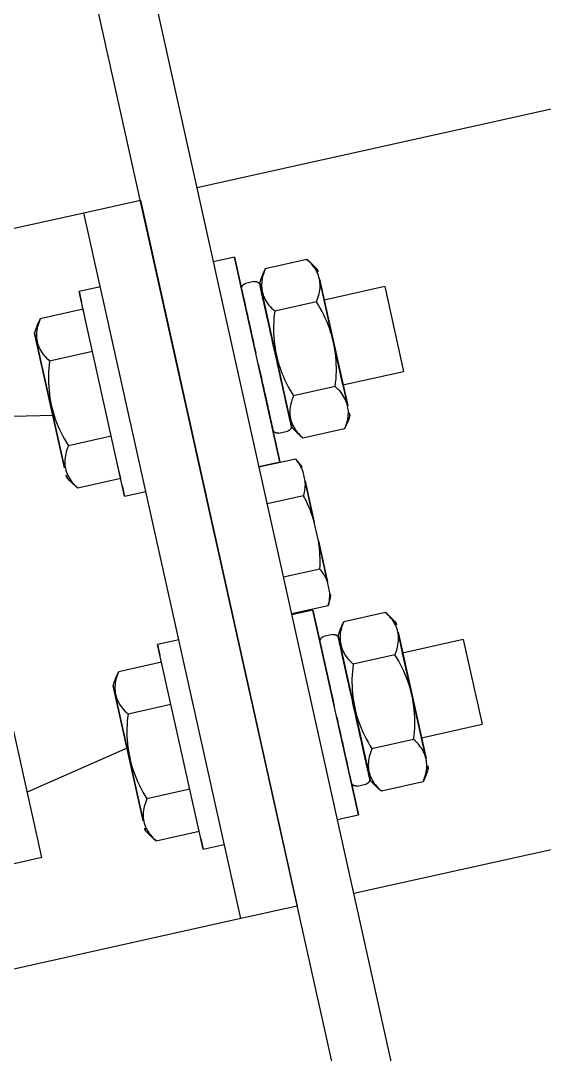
# Model space of a CAD drawing. Header units: millimetres. Extents: x -1534340 to 1713810, y -1348191 to 1114081.
# Drawn here: x 1305947.1 to 1306019.5, y -650977 to -650834.1 of the extents above; entities that cross this region are included whole.
import ezdxf

# ---------------------------------------------------------------- set-up
doc = ezdxf.new("R2010")
doc.units = ezdxf.units.MM
doc.header["$LTSCALE"] = 100
for name, color, linetype in [('ccu12-Manh', 8, 'Continuous'), ('KT-Kich thuoc', 9, 'Continuous'), ('SPE-MEP-Electric', 46, 'Continuous'), ('Xref_ST_MBDV Cot vach 30.7.2022$0$Xref_ST_MBDV Cot vach 30.7.2022|Xref_ST_MBDV Cot vach 30.7.2022|Xref_ST_MBDV Cot vach 30.7.2022|Xref_ST_MBDV Cot vach 30.7.2022|A-WALL-PATT', 251, 'Continuous')]:
    doc.layers.add(name, color=color, linetype=linetype)

# ---------------------------------------------------------------- blocks, each defined once
blk = doc.blocks.new('Xref_ST_MBDV Cot vach 30.7.2022$0$Tuong Vay01-flat-1')
at = {"layer": 'Xref_ST_MBDV Cot vach 30.7.2022$0$Xref_ST_MBDV Cot vach 30.7.2022|Xref_ST_MBDV Cot vach 30.7.2022|Xref_ST_MBDV Cot vach 30.7.2022|Xref_ST_MBDV Cot vach 30.7.2022|A-WALL-PATT'}
h = blk.add_hatch(dxfattribs=at)
h.set_pattern_fill('ACET-2D-VATLIEU04', color=256, scale=50, pattern_type=2)
h.set_pattern_definition([(50, (-11139561.84, -1407213.45), (-225.902474, 189.5546825), [37.5, -412.5]), (355, (-11139561.84, -1407213.45), (32.127212, 367.215716), [30, -330]), (100.4514, (-11139531.95, -1407216.06), (-341.231527, -62.944187), [31.870095, -350.571056]), (46.1842, (-11139561.84, -1407113.45), (-319.180497, 306.252097), [56.25, -618.75]), (96.6356, (-11139517.37, -1407120.34), (-516.995922, -60.144022), [47.805144, -525.8565]), (351.1842, (-11139561.84, -1407113.45), (84.740774, 546.39543), [45, -495]), (21, (-11139511.84, -1407138.45), (-105.680822, 275.3079534), [37.5, -412.5]), (326, (-11139511.84, -1407138.45), (206.128805, 305.59852), [30, -330]), (71.4514, (-11139486.97, -1407155.22), (-328.963765, 110.380101), [31.870095, -350.571056]), (37.5, (-11139561.84, -1407213.45), (-78.1345294, 101.8269012), [0, -326, 0, -335, 0, -331.25]), (7.5, (-11139561.84, -1407213.45), (-23.2793464, 176.824191), [0, -191, 0, -318.5, 0, -126.25]), (327.5, (-11139673.34, -1407213.45), (71.9444175, 112.9301145), [0, -125, 0, -390, 0, -517.5000003]), (317.5, (-11139723.34, -1407213.45), (158.0205496, 172.449169), [0, -162.5, 0, -259, 0, -367.5]), (45, (-11139561.84, -1407213.45), (-150.260191, 150.260191), []), (45, (-11139561.84, -1407152.2), (-150.260191, 150.260191), [])])
h.paths.add_polyline_path([(-82665.42, -118500.01), (-81837.42, -121132.03), (-80902.72, -123728.08), (-79862.88, -126283.84), (-78719.64, -128795.04), (-77474.9, -131257.52), (-76130.73, -133667.15), (-74689.38, -136019.95), (-73153.23, -138311.98), (-71524.86, -140539.43), (-69806.97, -142698.6), (-68002.42, -144785.88), (-66114.21, -146797.8), (-64145.5, -148731.01), (-62099.55, -150582.3), (-59979.78, -152348.57), (-57789.72, -154026.89), (-55533, -155614.47), (-53213.4, -157108.65), (-50834.77, -158506.95), (-48401.07, -159807.05), (-45916.36, -161006.78), (-43384.77, -162104.14), (-40810.51, -163097.3), (-38197.89, -163984.61), (-35551.23, -164764.6), (-32874.96, -165435.95), (-30173.53, -165997.57), (-27451.45, -166448.5), (-24701.85, -166789.32), (-4396.73, -168938.26), (36420.02, -167648.22), (41836.49, -160718.64), (12445.39, -24367.66), (8472.91, -9248.97), (-4718.71, -5521.4), (-10557.46, -9946.82), (-34021.19, -27848.25), (-39776.65, -32008.57), (-41248.86, -35293.77), (-45787.32, -38574.38), (-49368.49, -38942), (-57644.19, -44924.07), (-59844.65, -46601.45), (-61968.93, -48362.3), (-64019.6, -50208.35), (-65993.25, -52136.53), (-67886.59, -54143.62), (-69696.47, -56226.28), (-71419.87, -58381.05), (-73053.94, -60604.33), (-74595.93, -62892.43), (-76043.3, -65241.53), (-77393.62, -67647.73), (-78644.64, -70107.01), (-79794.3, -72615.29), (-80840.66, -75168.38), (-81782, -77762.03), (-82616.74, -80391.93), (-83343.48, -83053.69), (-83961.03, -85742.89), (-84468.35, -88455.04), (-84864.6, -91185.63), (-85149.11, -93930.12), (-85321.41, -96683.6), (-85381.3, -99529.51), (-85328.5, -102200.84), (-85163.21, -104955.39), (-84885.7, -107700.59), (-84496.43, -110432.19), (-83996.05, -113145.63), (-83385.37, -115836.4)], flags=16)
h.paths.add_polyline_path([(-83625.46, -118780.63), (-82785.21, -121451.59), (-81836.68, -124086.04), (-80781.46, -126679.6), (-79621.31, -129227.95), (-78358.15, -131726.85), (-76994.1, -134172.14), (-75531.43, -136559.73), (-73972.56, -138885.67), (-72320.1, -141146.07), (-70576.8, -143337.18), (-68745.55, -145455.33), (-66829.42, -147497.01), (-64831.58, -149458.82), (-62755.37, -151337.49), (-60604.25, -153129.89), (-58381.78, -154833.04), (-56091.69, -156444.1), (-53737.77, -157960.38), (-51323.96, -159379.37), (-48854.26, -160698.7), (-46332.79, -161916.18), (-43763.75, -163029.77), (-41151.42, -164037.62), (-38500.15, -164938.06), (-35814.34, -165729.58), (-33098.48, -166410.87), (-30357.09, -166980.79), (-27594.73, -167438.39), (-24815.99, -167782.83), (-4433.74, -169939.93), (36919.56, -168632.94), (42912.69, -160965.6), (13418.23, -24135.12), (9294.84, -8442.07), (-4925.94, -4423.69), (-11162.76, -9150.82), (-34617.48, -27045.38), (-40579.63, -31355.1), (-42051.84, -34640.3), (-46155.98, -37606.97), (-49737.15, -37974.59), (-58240.31, -44121.08), (-60467.12, -45818.54), (-62622.82, -47605.44), (-64703.82, -49478.79), (-66706.66, -51435.49), (-68628.01, -53472.27), (-70464.67, -55585.74), (-72213.56, -57772.38), (-73871.8, -60028.55), (-75436.6, -62350.49), (-76905.37, -64734.35), (-78275.67, -67176.14), (-79545.2, -69671.8), (-80711.86, -72217.17), (-81773.71, -74808.03), (-82728.97, -77440.05), (-83576.05, -80108.85), (-84313.55, -82809.98), (-84940.23, -85538.96), (-85455.06, -88291.23), (-85857.17, -91062.22), (-86145.89, -93847.3), (-86320.76, -96641.84), (-86381.51, -99528.87), (-86327.91, -102240.68), (-86160.19, -105035.66), (-85878.58, -107821.47), (-85483.55, -110593.48), (-84975.76, -113347.05), (-84356.06, -116077.62)])
blk = doc.blocks.new('A$C3D120D72')
for p, q in [((-462.44, 343.62), (-462.42, 2221.96)), ((-454.42, 2221.96), (-454.44, 343.62)), ((-533.42, 2031.96), (-462.42, 2031.96)), ((-454.42, 2031.96), (-446.42, 2031.96)), ((-454.42, 1931.96), (-454.42, 2031.96)), ((-446.42, 2031.96), (-386.42, 2031.96)), ((-446.42, 2031.96), (-446.42, 1931.96)), ((-462.42, 2021.46), (-465.42, 2021.46)), ((-465.42, 2017.21), (-465.42, 2021.46)), ((-465.42, 2021.46), (-465.42, 1992.46)), ((-462.42, 2021.46), (-465.42, 2021.46)), ((-465.42, 2017.21), (-465.42, 2021.46)), ((-465.42, 2021.46), (-465.42, 2017.21)), ((-443.42, 2021.46), (-446.42, 2021.46)), ((-443.42, 2021.46), (-446.42, 2021.46)), ((-443.42, 2019.93), (-443.42, 2021.46)), ((-443.42, 2021.46), (-443.42, 1992.46)), ((-443.42, 2019.93), (-443.42, 2021.46)), ((-443.42, 2021.46), (-443.42, 2019.93)), ((-475.13, 2018.96), (-469.23, 2018.96)), ((-443.42, 2018.96), (-437.35, 2018.96)), ((-443.42, 2018.96), (-443.42, 2017.21)), ((-476.24, 2017.31), (-475.98, 2017.75)), ((-476.24, 2016.95), (-476.24, 2017.31)), ((-476.24, 2017.31), (-476.24, 2016.95)), ((-476.24, 2016.95), (-476.24, 2017.31)), ((-476.24, 2017.31), (-476.24, 2016.95)), ((-468.08, 2017.25), (-468.04, 2017.16)), ((-468.04, 2017.16), (-468.04, 2016.82)), ((-468.04, 2016.82), (-468.04, 2017.16)), ((-468.04, 2017.16), (-468.04, 2016.82)), ((-468.04, 2016.82), (-468.04, 2017.16)), ((-466.12, 2017.56), (-467.34, 2017.56)), ((-436.2, 2017.24), (-436.17, 2017.19)), ((-436.17, 2017.19), (-436.17, 2016.85)), ((-436.17, 2016.85), (-436.17, 2017.19)), ((-436.17, 2017.19), (-436.17, 2016.85)), ((-436.17, 2016.85), (-436.17, 2017.19)), ((-421.42, 2017.75), (-411.42, 2017.75)), ((-421.42, 2017.75), (-421.42, 1999.86)), ((-476.24, 1998), (-476.24, 2015.92)), ((-476.24, 2015.92), (-476.24, 2013.01)), ((-476.24, 2013.01), (-476.24, 2015.92)), ((-476.24, 2015.92), (-476.24, 2013.01)), ((-468.04, 2015.8), (-468.04, 1996.75)), ((-468.04, 1996.75), (-468.04, 2015.8)), ((-468.04, 2015.8), (-468.04, 1996.75)), ((-468.04, 1996.75), (-468.04, 2015.8)), ((-436.17, 2015.82), (-436.17, 1996.72)), ((-436.17, 1996.72), (-436.17, 2015.82)), ((-436.17, 2015.82), (-436.17, 1996.72)), ((-436.17, 1996.72), (-436.17, 2015.82)), ((-476.22, 2012.96), (-484.82, 2012.96)), ((-484.82, 2000.96), (-484.82, 2012.96)), ((-476.22, 2012.96), (-476.22, 2000.96)), ((-475.13, 2012.96), (-469.23, 2012.96)), ((-443.42, 2012.96), (-437.35, 2012.96)), ((-421.42, 2008.46), (-436.38, 2005.47)), ((-484.82, 2000.96), (-476.22, 2000.96)), ((-476.24, 2000.91), (-476.24, 1998)), ((-476.24, 1998), (-476.24, 2000.91)), ((-476.24, 2000.91), (-476.24, 1998)), ((-475.13, 2000.96), (-469.23, 2000.96)), ((-443.42, 2000.96), (-437.35, 2000.96)), ((-476.24, 1996.61), (-476.24, 1996.96)), ((-476.24, 1996.96), (-476.24, 1996.61)), ((-476.24, 1996.61), (-476.24, 1996.96)), ((-476.24, 1996.96), (-476.24, 1996.61)), ((-468.04, 1996.75), (-468.3, 1996.31)), ((-467.34, 1996.36), (-466.12, 1996.36)), ((-465.42, 1992.46), (-465.42, 1996.7)), ((-465.42, 1992.46), (-465.42, 1996.7)), ((-465.42, 1996.7), (-465.42, 1992.46)), ((-443.42, 1996.7), (-443.42, 1994.96)), ((-436.17, 1996.72), (-436.43, 1996.28)), ((-475.13, 1994.96), (-469.23, 1994.96)), ((-443.42, 1994.96), (-437.35, 1994.96)), ((-443.42, 1992.46), (-443.42, 1993.98)), ((-443.42, 1992.46), (-443.42, 1993.98)), ((-443.42, 1993.98), (-443.42, 1992.46)), ((-467.59, 1992.35), (-462.42, 1992.35)), ((-465.42, 1992.46), (-462.42, 1992.46)), ((-465.42, 1992.46), (-462.42, 1992.46)), ((-446.42, 1992.46), (-443.42, 1992.46)), ((-446.42, 1992.46), (-443.42, 1992.46)), ((-468.24, 1990.89), (-468.24, 1991.05)), ((-468.24, 1991.05), (-468.24, 1990.89)), ((-468.24, 1990.41), (-468.24, 1989.09)), ((-468.24, 1989.09), (-468.24, 1983.28)), ((-468.24, 1983.28), (-468.24, 1989.09)), ((-467.59, 1987.15), (-462.42, 1987.15)), ((-468.24, 1983.28), (-468.24, 1980.64)), ((-468.24, 1980.64), (-468.24, 1974.82)), ((-468.24, 1974.82), (-468.24, 1980.64)), ((-467.59, 1976.76), (-462.42, 1976.76)), ((-468.24, 1974.82), (-468.24, 1973.5)), ((-467.59, 1971.57), (-462.42, 1971.57)), ((-462.42, 1971.46), (-465.42, 1971.46)), ((-465.42, 1967.21), (-465.42, 1971.46)), ((-465.42, 1971.46), (-465.42, 1942.46)), ((-462.42, 1971.46), (-465.42, 1971.46)), ((-465.42, 1967.21), (-465.42, 1971.46)), ((-465.42, 1971.46), (-465.42, 1967.21)), ((-443.42, 1971.46), (-446.42, 1971.46)), ((-443.42, 1971.46), (-446.42, 1971.46)), ((-443.42, 1969.93), (-443.42, 1971.46)), ((-443.42, 1971.46), (-443.42, 1942.46)), ((-443.42, 1969.93), (-443.42, 1971.46)), ((-443.42, 1971.46), (-443.42, 1969.93)), ((-475.13, 1968.96), (-469.23, 1968.96)), ((-443.42, 1968.96), (-437.35, 1968.96)), ((-443.42, 1968.96), (-443.42, 1967.21)), ((-476.24, 1967.31), (-475.98, 1967.75)), ((-476.24, 1966.95), (-476.24, 1967.31)), ((-476.24, 1967.31), (-476.24, 1966.95)), ((-476.24, 1966.95), (-476.24, 1967.31)), ((-476.24, 1967.31), (-476.24, 1966.95)), ((-468.08, 1967.25), (-468.04, 1967.16)), ((-468.04, 1967.16), (-468.04, 1966.82)), ((-468.04, 1966.82), (-468.04, 1967.16)), ((-468.04, 1967.16), (-468.04, 1966.82)), ((-468.04, 1966.82), (-468.04, 1967.16)), ((-466.12, 1967.56), (-467.34, 1967.56)), ((-436.2, 1967.24), (-436.17, 1967.19)), ((-436.17, 1967.19), (-436.17, 1966.85)), ((-436.17, 1966.85), (-436.17, 1967.19)), ((-436.17, 1967.19), (-436.17, 1966.85)), ((-436.17, 1966.85), (-436.17, 1967.19)), ((-476.24, 1948), (-476.24, 1965.92)), ((-476.24, 1965.92), (-476.24, 1963.01)), ((-476.24, 1963.01), (-476.24, 1965.92)), ((-476.24, 1965.92), (-476.24, 1963.01)), ((-468.04, 1965.8), (-468.04, 1946.75)), ((-468.04, 1946.75), (-468.04, 1965.8)), ((-468.04, 1965.8), (-468.04, 1946.75)), ((-468.04, 1946.75), (-468.04, 1965.8)), ((-436.17, 1965.82), (-436.17, 1946.72)), ((-436.17, 1946.72), (-436.17, 1965.82)), ((-436.17, 1965.82), (-436.17, 1946.72)), ((-436.17, 1946.72), (-436.17, 1965.82)), ((-476.22, 1962.96), (-484.82, 1962.96)), ((-484.82, 1950.96), (-484.82, 1962.96)), ((-476.22, 1962.96), (-476.22, 1950.96)), ((-475.13, 1962.96), (-469.23, 1962.96)), ((-443.42, 1962.96), (-437.35, 1962.96)), ((-436.37, 1958.45), (-421.42, 1955.46)), ((-484.82, 1950.96), (-476.22, 1950.96)), ((-476.24, 1950.91), (-476.24, 1948)), ((-476.24, 1948), (-476.24, 1950.91)), ((-476.24, 1950.91), (-476.24, 1948)), ((-475.13, 1950.96), (-469.23, 1950.96)), ((-443.42, 1950.96), (-437.35, 1950.96)), ((-476.24, 1946.61), (-476.24, 1946.96)), ((-476.24, 1946.96), (-476.24, 1946.61)), ((-476.24, 1946.61), (-476.24, 1946.96)), ((-476.24, 1946.96), (-476.24, 1946.61)), ((-468.04, 1946.75), (-468.3, 1946.31)), ((-467.34, 1946.36), (-466.12, 1946.36)), ((-465.42, 1942.46), (-465.42, 1946.7)), ((-465.42, 1942.46), (-465.42, 1946.7)), ((-465.42, 1946.7), (-465.42, 1942.46)), ((-443.42, 1946.7), (-443.42, 1944.96)), ((-436.17, 1946.72), (-436.43, 1946.28)), ((-475.13, 1944.96), (-469.23, 1944.96)), ((-443.42, 1944.96), (-437.35, 1944.96)), ((-443.42, 1942.46), (-443.42, 1943.98)), ((-443.42, 1942.46), (-443.42, 1943.98)), ((-443.42, 1943.98), (-443.42, 1942.46)), ((-465.42, 1942.46), (-462.42, 1942.46)), ((-465.42, 1942.46), (-462.42, 1942.46)), ((-446.42, 1942.46), (-443.42, 1942.46)), ((-446.42, 1942.46), (-443.42, 1942.46)), ((-462.42, 1931.96), (-533.42, 1931.96)), ((-446.42, 1931.96), (-454.42, 1931.96)), ((-386.42, 1931.96), (-446.42, 1931.96))]:
    blk.add_line(p, q)
at = {"flags": 128}
for points in [[(-476.24, 2017.31), (-475.98, 2017.75), (-475.7, 2018.18), (-475.4, 2018.6), (-475.13, 2018.96)], [(-469.23, 2018.96), (-468.92, 2018.55), (-468.62, 2018.12), (-468.34, 2017.69), (-468.08, 2017.25), (-468.04, 2017.16)], [(-437.35, 2018.96), (-437.04, 2018.55), (-436.74, 2018.12), (-436.46, 2017.69), (-436.2, 2017.24), (-436.17, 2017.19)], [(-468.02, 2016.88), (-468.02, 2016.9), (-468.02, 2016.93), (-468.02, 2016.96), (-468.02, 2016.98), (-468.01, 2017.01), (-468, 2017.04), (-468, 2017.06), (-467.99, 2017.09), (-467.98, 2017.12), (-467.97, 2017.14), (-467.96, 2017.17), (-467.95, 2017.19), (-467.93, 2017.21), (-467.92, 2017.24), (-467.9, 2017.26), (-467.89, 2017.28), (-467.87, 2017.3), (-467.85, 2017.33), (-467.84, 2017.35), (-467.82, 2017.37), (-467.8, 2017.38), (-467.78, 2017.4), (-467.76, 2017.42), (-467.73, 2017.43), (-467.71, 2017.45), (-467.69, 2017.46), (-467.66, 2017.48), (-467.64, 2017.49), (-467.61, 2017.5), (-467.59, 2017.51), (-467.56, 2017.52), (-467.54, 2017.53), (-467.51, 2017.54), (-467.48, 2017.54), (-467.46, 2017.55), (-467.43, 2017.55), (-467.4, 2017.56), (-467.38, 2017.56), (-467.35, 2017.56), (-467.34, 2017.56)], [(-468.02, 2016.96), (-468.02, 2016.98), (-468.01, 2017.01), (-468, 2017.04), (-468, 2017.06), (-467.99, 2017.09), (-467.98, 2017.12), (-467.97, 2017.14), (-467.96, 2017.17), (-467.95, 2017.19), (-467.93, 2017.21), (-467.92, 2017.24), (-467.9, 2017.26), (-467.89, 2017.28), (-467.87, 2017.3), (-467.85, 2017.33), (-467.84, 2017.35), (-467.82, 2017.37), (-467.8, 2017.38), (-467.78, 2017.4), (-467.76, 2017.42), (-467.73, 2017.43), (-467.71, 2017.45), (-467.69, 2017.46), (-467.66, 2017.48), (-467.64, 2017.49), (-467.61, 2017.5), (-467.59, 2017.51), (-467.56, 2017.52), (-467.54, 2017.53), (-467.51, 2017.54), (-467.48, 2017.54), (-467.46, 2017.55), (-467.43, 2017.55), (-467.4, 2017.56)], [(-466.12, 2017.56), (-466.09, 2017.56), (-466.07, 2017.56), (-466.04, 2017.55), (-466.01, 2017.55), (-465.98, 2017.54), (-465.96, 2017.54), (-465.93, 2017.53), (-465.9, 2017.52), (-465.88, 2017.51), (-465.85, 2017.5), (-465.82, 2017.49), (-465.8, 2017.48), (-465.78, 2017.47), (-465.75, 2017.45), (-465.73, 2017.44), (-465.71, 2017.42), (-465.68, 2017.4), (-465.66, 2017.38), (-465.64, 2017.37), (-465.62, 2017.35), (-465.6, 2017.33), (-465.58, 2017.3), (-465.57, 2017.28), (-465.55, 2017.26), (-465.53, 2017.24), (-465.52, 2017.21), (-465.51, 2017.19), (-465.49, 2017.16), (-465.48, 2017.14), (-465.47, 2017.11), (-465.46, 2017.09), (-465.45, 2017.06), (-465.45, 2017.03), (-465.44, 2017.01), (-465.43, 2016.98), (-465.43, 2016.95), (-465.43, 2016.92), (-465.42, 2016.9), (-465.42, 2016.87)], [(-465.88, 2017.51), (-465.85, 2017.5), (-465.82, 2017.49), (-465.8, 2017.48), (-465.78, 2017.47), (-465.75, 2017.45), (-465.73, 2017.44), (-465.71, 2017.42), (-465.68, 2017.4), (-465.66, 2017.38), (-465.64, 2017.37), (-465.62, 2017.35), (-465.6, 2017.33), (-465.58, 2017.3), (-465.57, 2017.28), (-465.55, 2017.26), (-465.53, 2017.24), (-465.52, 2017.21), (-465.51, 2017.19), (-465.49, 2017.16), (-465.48, 2017.14)], [(-468.02, 2016.88), (-468.02, 2016.87), (-468.02, 2016.84), (-468.02, 2016.8), (-468.02, 2016.75), (-468.02, 2016.68), (-468.02, 2016.59), (-468.02, 2016.49), (-468.02, 2016.37), (-468.02, 2016.24), (-468.02, 2016.09), (-468.02, 2015.93), (-468.02, 2015.76), (-468.02, 2015.56), (-468.02, 2015.36), (-468.02, 2015.14), (-468.02, 2014.91), (-468.02, 2014.67), (-468.02, 2014.41), (-468.02, 2014.15), (-468.02, 2013.87), (-468.02, 2013.58), (-468.02, 2013.28), (-468.02, 2012.97), (-468.02, 2012.65), (-468.02, 2012.32), (-468.02, 2011.98), (-468.02, 2011.63), (-468.02, 2011.28), (-468.02, 2010.92), (-468.02, 2010.55), (-468.02, 2010.18), (-468.02, 2009.8), (-468.02, 2009.42), (-468.02, 2009.03), (-468.02, 2008.64), (-468.02, 2008.25), (-468.02, 2007.86), (-468.02, 2007.46), (-468.02, 2007.07), (-468.02, 2006.67), (-468.02, 2006.27), (-468.02, 2005.88), (-468.02, 2005.48), (-468.02, 2005.09), (-468.02, 2004.7), (-468.02, 2004.32), (-468.02, 2003.94), (-468.02, 2003.56), (-468.02, 2003.19), (-468.02, 2002.83), (-468.02, 2002.47), (-468.02, 2002.12), (-468.02, 2001.78), (-468.02, 2001.45), (-468.02, 2001.12), (-468.02, 2000.81), (-468.02, 2000.5), (-468.02, 2000.2), (-468.02, 1999.92), (-468.02, 1999.64), (-468.02, 1999.38), (-468.02, 1999.13), (-468.02, 1998.9), (-468.02, 1998.67), (-468.02, 1998.46), (-468.02, 1998.26), (-468.02, 1998.08), (-468.02, 1997.91), (-468.02, 1997.75), (-468.02, 1997.61), (-468.02, 1997.49), (-468.02, 1997.38), (-468.02, 1997.28), (-468.02, 1997.2), (-468.02, 1997.14), (-468.02, 1997.09), (-468.02, 1997.06), (-468.02, 1997.04)], [(-468.02, 2008.82), (-468.02, 2009.21), (-468.02, 2009.6), (-468.02, 2009.98), (-468.02, 2010.35), (-468.02, 2010.72), (-468.02, 2011.09), (-468.02, 2011.44), (-468.02, 2011.79), (-468.02, 2012.14), (-468.02, 2012.47), (-468.02, 2012.79), (-468.02, 2013.11), (-468.02, 2013.42), (-468.02, 2013.71), (-468.02, 2014), (-468.02, 2014.27), (-468.02, 2014.53), (-468.02, 2014.78), (-468.02, 2015.02), (-468.02, 2015.25), (-468.02, 2015.46), (-468.02, 2015.65), (-468.02, 2015.84), (-468.02, 2016.01), (-468.02, 2016.16), (-468.02, 2016.3), (-468.02, 2016.43), (-468.02, 2016.54), (-468.02, 2016.63), (-468.02, 2016.71), (-468.02, 2016.78), (-468.02, 2016.82), (-468.02, 2016.86), (-468.02, 2016.87)], [(-468.02, 2015.93), (-468.02, 2015.76), (-468.02, 2015.56), (-468.02, 2015.36), (-468.02, 2015.14), (-468.02, 2014.91), (-468.02, 2014.67), (-468.02, 2014.41), (-468.02, 2014.15), (-468.02, 2013.87), (-468.02, 2013.58), (-468.02, 2013.28), (-468.02, 2012.97), (-468.02, 2012.65), (-468.02, 2012.32), (-468.02, 2011.98), (-468.02, 2011.63), (-468.02, 2011.28), (-468.02, 2010.92), (-468.02, 2010.55), (-468.02, 2010.18), (-468.02, 2009.8), (-468.02, 2009.42), (-468.02, 2009.03)], [(-468.02, 2008.82), (-468.02, 2009.21), (-468.02, 2009.6), (-468.02, 2009.98), (-468.02, 2010.35), (-468.02, 2010.72), (-468.02, 2011.09), (-468.02, 2011.44), (-468.02, 2011.79), (-468.02, 2012.14), (-468.02, 2012.47), (-468.02, 2012.79), (-468.02, 2013.11), (-468.02, 2013.42), (-468.02, 2013.71), (-468.02, 2014), (-468.02, 2014.27), (-468.02, 2014.53), (-468.02, 2014.78), (-468.02, 2015.02), (-468.02, 2015.25), (-468.02, 2015.46), (-468.02, 2015.65), (-468.02, 2015.84)], [(-465.42, 2007.64), (-465.42, 2008.04), (-465.42, 2008.43), (-465.42, 2008.82), (-465.42, 2009.21), (-465.42, 2009.59), (-465.42, 2009.97), (-465.42, 2010.35), (-465.42, 2010.72), (-465.42, 2011.08), (-465.42, 2011.44), (-465.42, 2011.78), (-465.42, 2012.13), (-465.42, 2012.46), (-465.42, 2012.79), (-465.42, 2013.1), (-465.42, 2013.41), (-465.42, 2013.7), (-465.42, 2013.99), (-465.42, 2014.26), (-465.42, 2014.52), (-465.42, 2014.77), (-465.42, 2015.01), (-465.42, 2015.23), (-465.42, 2015.44), (-465.42, 2015.64), (-465.42, 2015.82), (-465.42, 2015.99), (-465.42, 2016.15), (-465.42, 2016.29), (-465.42, 2016.41), (-465.42, 2016.52), (-465.42, 2016.62), (-465.42, 2016.7), (-465.42, 2016.76), (-465.42, 2016.81), (-465.42, 2016.84), (-465.42, 2016.86)], [(-468.02, 2005.88), (-468.02, 2005.48), (-468.02, 2005.09), (-468.02, 2004.7), (-468.02, 2004.32), (-468.02, 2003.94), (-468.02, 2003.56), (-468.02, 2003.19), (-468.02, 2002.83), (-468.02, 2002.47), (-468.02, 2002.12), (-468.02, 2001.78), (-468.02, 2001.45), (-468.02, 2001.12), (-468.02, 2000.81), (-468.02, 2000.5), (-468.02, 2000.2), (-468.02, 1999.92), (-468.02, 1999.64), (-468.02, 1999.38), (-468.02, 1999.13), (-468.02, 1998.9)], [(-468.02, 1999), (-468.02, 1999.25), (-468.02, 1999.5), (-468.02, 1999.77), (-468.02, 2000.05), (-468.02, 2000.34), (-468.02, 2000.64), (-468.02, 2000.95), (-468.02, 2001.27), (-468.02, 2001.6), (-468.02, 2001.94), (-468.02, 2002.28), (-468.02, 2002.64), (-468.02, 2003), (-468.02, 2003.36), (-468.02, 2003.74), (-468.02, 2004.11), (-468.02, 2004.5), (-468.02, 2004.88), (-468.02, 2005.27), (-468.02, 2005.66)], [(-468.02, 1999), (-468.02, 1999.25), (-468.02, 1999.5), (-468.02, 1999.77), (-468.02, 2000.05), (-468.02, 2000.34), (-468.02, 2000.64), (-468.02, 2000.95), (-468.02, 2001.27), (-468.02, 2001.6), (-468.02, 2001.94), (-468.02, 2002.28), (-468.02, 2002.64), (-468.02, 2003), (-468.02, 2003.36), (-468.02, 2003.74), (-468.02, 2004.11), (-468.02, 2004.5), (-468.02, 2004.88), (-468.02, 2005.27), (-468.02, 2005.66)], [(-465.42, 1997.06), (-465.42, 1997.09), (-465.42, 1997.13), (-465.42, 1997.18), (-465.42, 1997.25), (-465.42, 1997.34), (-465.42, 1997.44), (-465.42, 1997.56), (-465.42, 1997.69), (-465.42, 1997.84), (-465.42, 1998), (-465.42, 1998.18), (-465.42, 1998.36), (-465.42, 1998.57), (-465.42, 1998.79), (-465.42, 1999.02), (-465.42, 1999.26), (-465.42, 1999.51), (-465.42, 1999.78), (-465.42, 2000.06), (-465.42, 2000.35), (-465.42, 2000.65), (-465.42, 2000.96), (-465.42, 2001.28), (-465.42, 2001.61), (-465.42, 2001.95), (-465.42, 2002.29), (-465.42, 2002.64), (-465.42, 2003), (-465.42, 2003.37), (-465.42, 2003.74), (-465.42, 2004.12), (-465.42, 2004.5), (-465.42, 2004.89), (-465.42, 2005.27), (-465.42, 2005.67), (-465.42, 2006.06)], [(-468.02, 1997.04), (-468.02, 1997.05), (-468.02, 1997.07), (-468.02, 1997.11), (-468.02, 1997.17), (-468.02, 1997.24), (-468.02, 1997.32), (-468.02, 1997.43), (-468.02, 1997.54), (-468.02, 1997.68), (-468.02, 1997.82), (-468.02, 1997.98)], [(-468.02, 1997.91), (-468.02, 1997.75), (-468.02, 1997.61), (-468.02, 1997.49), (-468.02, 1997.38), (-468.02, 1997.28), (-468.02, 1997.2), (-468.02, 1997.14), (-468.02, 1997.09), (-468.02, 1997.06), (-468.02, 1997.04)], [(-468.02, 1997.04), (-468.02, 1997.05), (-468.02, 1997.07), (-468.02, 1997.11), (-468.02, 1997.17), (-468.02, 1997.24), (-468.02, 1997.32), (-468.02, 1997.43), (-468.02, 1997.54), (-468.02, 1997.68), (-468.02, 1997.82)], [(-475.13, 1994.96), (-475.44, 1995.37), (-475.73, 1995.79), (-476.01, 1996.23), (-476.24, 1996.61)], [(-468.04, 1996.75), (-468.3, 1996.31), (-468.57, 1995.87), (-468.87, 1995.45), (-469.18, 1995.03), (-469.23, 1994.96)], [(-467.34, 1996.36), (-467.37, 1996.36), (-467.4, 1996.36), (-467.42, 1996.36), (-467.45, 1996.37), (-467.48, 1996.37), (-467.5, 1996.38), (-467.53, 1996.38), (-467.56, 1996.39), (-467.58, 1996.4), (-467.61, 1996.41), (-467.63, 1996.42), (-467.66, 1996.44), (-467.68, 1996.45), (-467.7, 1996.46), (-467.73, 1996.48), (-467.75, 1996.49), (-467.77, 1996.51), (-467.79, 1996.53), (-467.81, 1996.55), (-467.83, 1996.56), (-467.85, 1996.58), (-467.87, 1996.61), (-467.88, 1996.63), (-467.9, 1996.65), (-467.92, 1996.67), (-467.93, 1996.69), (-467.94, 1996.72), (-467.96, 1996.74), (-467.97, 1996.77), (-467.98, 1996.79), (-467.99, 1996.82), (-468, 1996.84), (-468, 1996.87), (-468.01, 1996.9), (-468.01, 1996.92), (-468.02, 1996.95), (-468.02, 1996.98), (-468.02, 1997.01), (-468.02, 1997.03), (-468.02, 1997.04)], [(-467.61, 1996.41), (-467.63, 1996.42), (-467.66, 1996.44), (-467.68, 1996.45), (-467.7, 1996.46), (-467.73, 1996.48), (-467.75, 1996.49), (-467.77, 1996.51), (-467.79, 1996.53), (-467.81, 1996.55), (-467.83, 1996.56), (-467.85, 1996.58), (-467.87, 1996.61), (-467.88, 1996.63), (-467.9, 1996.65), (-467.92, 1996.67), (-467.93, 1996.69), (-467.94, 1996.72), (-467.96, 1996.74), (-467.97, 1996.77), (-467.98, 1996.79), (-467.99, 1996.82), (-468, 1996.84), (-468, 1996.87), (-468.01, 1996.9), (-468.01, 1996.92), (-468.02, 1996.95), (-468.02, 1996.98), (-468.02, 1997.01), (-468.02, 1997.03), (-468.02, 1997.04)], [(-465.42, 1997.03), (-465.43, 1997), (-465.43, 1996.97), (-465.43, 1996.94), (-465.44, 1996.92), (-465.44, 1996.89), (-465.45, 1996.86), (-465.46, 1996.84), (-465.47, 1996.81), (-465.48, 1996.78), (-465.49, 1996.76), (-465.5, 1996.73), (-465.52, 1996.71), (-465.53, 1996.69), (-465.55, 1996.66), (-465.56, 1996.64), (-465.58, 1996.62), (-465.6, 1996.6), (-465.62, 1996.58), (-465.64, 1996.56), (-465.66, 1996.54), (-465.68, 1996.52), (-465.7, 1996.5), (-465.72, 1996.48), (-465.75, 1996.47), (-465.77, 1996.45), (-465.79, 1996.44), (-465.82, 1996.43), (-465.84, 1996.42), (-465.87, 1996.41), (-465.9, 1996.4), (-465.92, 1996.39), (-465.95, 1996.38), (-465.98, 1996.37), (-466, 1996.37), (-466.03, 1996.36), (-466.06, 1996.36), (-466.09, 1996.36), (-466.11, 1996.36), (-466.12, 1996.36)], [(-465.53, 1996.69), (-465.55, 1996.66), (-465.56, 1996.64), (-465.58, 1996.62), (-465.6, 1996.6), (-465.62, 1996.58), (-465.64, 1996.56), (-465.66, 1996.54), (-465.68, 1996.52), (-465.7, 1996.5), (-465.72, 1996.48), (-465.75, 1996.47), (-465.77, 1996.45), (-465.79, 1996.44), (-465.82, 1996.43), (-465.84, 1996.42), (-465.87, 1996.41), (-465.9, 1996.4), (-465.92, 1996.39), (-465.95, 1996.38), (-465.98, 1996.37), (-466, 1996.37), (-466.03, 1996.36), (-466.06, 1996.36)], [(-436.17, 1996.72), (-436.43, 1996.28), (-436.71, 1995.84), (-437.01, 1995.42), (-437.32, 1995.01), (-437.35, 1994.96)], [(-468.24, 1991.05), (-468.03, 1991.52), (-467.79, 1991.98), (-467.59, 1992.35)], [(-467.59, 1971.57), (-467.84, 1972.02), (-468.07, 1972.48), (-468.24, 1972.86)], [(-476.24, 1967.31), (-475.98, 1967.75), (-475.7, 1968.18), (-475.4, 1968.6), (-475.13, 1968.96)], [(-469.23, 1968.96), (-468.92, 1968.55), (-468.62, 1968.12), (-468.34, 1967.69), (-468.08, 1967.25), (-468.04, 1967.16)], [(-437.35, 1968.96), (-437.04, 1968.55), (-436.74, 1968.12), (-436.46, 1967.69), (-436.2, 1967.24), (-436.17, 1967.19)], [(-468.02, 1966.88), (-468.02, 1966.9), (-468.02, 1966.93), (-468.02, 1966.96), (-468.02, 1966.98), (-468.01, 1967.01), (-468, 1967.04), (-468, 1967.06), (-467.99, 1967.09), (-467.98, 1967.12), (-467.97, 1967.14), (-467.96, 1967.17), (-467.95, 1967.19), (-467.93, 1967.21), (-467.92, 1967.24), (-467.91, 1967.26), (-467.89, 1967.28), (-467.87, 1967.3), (-467.86, 1967.33), (-467.84, 1967.35), (-467.82, 1967.37), (-467.8, 1967.38), (-467.78, 1967.4), (-467.76, 1967.42), (-467.73, 1967.43), (-467.71, 1967.45), (-467.69, 1967.46), (-467.66, 1967.48), (-467.64, 1967.49), (-467.61, 1967.5), (-467.59, 1967.51), (-467.56, 1967.52), (-467.54, 1967.53), (-467.51, 1967.54), (-467.48, 1967.54), (-467.46, 1967.55), (-467.43, 1967.55), (-467.4, 1967.56), (-467.38, 1967.56), (-467.35, 1967.56), (-467.34, 1967.56)], [(-468.02, 1966.96), (-468.02, 1966.98), (-468.01, 1967.01), (-468, 1967.04), (-468, 1967.06), (-467.99, 1967.09), (-467.98, 1967.12), (-467.97, 1967.14), (-467.96, 1967.17), (-467.95, 1967.19), (-467.93, 1967.21), (-467.92, 1967.24), (-467.91, 1967.26), (-467.89, 1967.28), (-467.87, 1967.3), (-467.86, 1967.33), (-467.84, 1967.35), (-467.82, 1967.37), (-467.8, 1967.38), (-467.78, 1967.4), (-467.76, 1967.42), (-467.73, 1967.43), (-467.71, 1967.45), (-467.69, 1967.46), (-467.66, 1967.48), (-467.64, 1967.49), (-467.61, 1967.5), (-467.59, 1967.51), (-467.56, 1967.52), (-467.54, 1967.53), (-467.51, 1967.54), (-467.48, 1967.54), (-467.46, 1967.55), (-467.43, 1967.55), (-467.4, 1967.56)], [(-466.12, 1967.56), (-466.09, 1967.56), (-466.07, 1967.56), (-466.04, 1967.55), (-466.01, 1967.55), (-465.98, 1967.54), (-465.96, 1967.54), (-465.93, 1967.53), (-465.9, 1967.52), (-465.88, 1967.51), (-465.85, 1967.5), (-465.83, 1967.49), (-465.8, 1967.48), (-465.78, 1967.47), (-465.75, 1967.45), (-465.73, 1967.44), (-465.71, 1967.42), (-465.68, 1967.4), (-465.66, 1967.38), (-465.64, 1967.37), (-465.62, 1967.35), (-465.6, 1967.33), (-465.58, 1967.3), (-465.57, 1967.28), (-465.55, 1967.26), (-465.54, 1967.24), (-465.52, 1967.21), (-465.51, 1967.19), (-465.49, 1967.16), (-465.48, 1967.14), (-465.47, 1967.11), (-465.46, 1967.09), (-465.45, 1967.06), (-465.45, 1967.03), (-465.44, 1967.01), (-465.43, 1966.98), (-465.43, 1966.95), (-465.43, 1966.92), (-465.43, 1966.9), (-465.42, 1966.87)], [(-465.88, 1967.51), (-465.85, 1967.5), (-465.83, 1967.49), (-465.8, 1967.48), (-465.78, 1967.47), (-465.75, 1967.45), (-465.73, 1967.44), (-465.71, 1967.42), (-465.68, 1967.4), (-465.66, 1967.38), (-465.64, 1967.37), (-465.62, 1967.35), (-465.6, 1967.33), (-465.58, 1967.3), (-465.57, 1967.28), (-465.55, 1967.26), (-465.54, 1967.24), (-465.52, 1967.21), (-465.51, 1967.19), (-465.49, 1967.16), (-465.48, 1967.14)], [(-468.02, 1966.88), (-468.02, 1966.87), (-468.02, 1966.84), (-468.02, 1966.8), (-468.02, 1966.75), (-468.02, 1966.68), (-468.02, 1966.59), (-468.02, 1966.49), (-468.02, 1966.37), (-468.02, 1966.24), (-468.02, 1966.09), (-468.02, 1965.93), (-468.02, 1965.76), (-468.02, 1965.56), (-468.02, 1965.36), (-468.02, 1965.14), (-468.02, 1964.91), (-468.02, 1964.67), (-468.02, 1964.41), (-468.02, 1964.15), (-468.02, 1963.87), (-468.02, 1963.58), (-468.02, 1963.28), (-468.02, 1962.97), (-468.02, 1962.65), (-468.02, 1962.32), (-468.02, 1961.98), (-468.02, 1961.63), (-468.02, 1961.28), (-468.02, 1960.92), (-468.02, 1960.55), (-468.02, 1960.18), (-468.02, 1959.8), (-468.02, 1959.42), (-468.02, 1959.03), (-468.02, 1958.64), (-468.02, 1958.25), (-468.02, 1957.86), (-468.02, 1957.46), (-468.02, 1957.07), (-468.02, 1956.67), (-468.02, 1956.27), (-468.02, 1955.88), (-468.02, 1955.48), (-468.02, 1955.09), (-468.02, 1954.7), (-468.02, 1954.32), (-468.02, 1953.94), (-468.02, 1953.56), (-468.02, 1953.19), (-468.02, 1952.83), (-468.02, 1952.47), (-468.02, 1952.12), (-468.02, 1951.78), (-468.02, 1951.45), (-468.02, 1951.12), (-468.02, 1950.81), (-468.02, 1950.5), (-468.02, 1950.2), (-468.02, 1949.92), (-468.02, 1949.64), (-468.02, 1949.38), (-468.02, 1949.13), (-468.02, 1948.9), (-468.02, 1948.67), (-468.02, 1948.46), (-468.02, 1948.26), (-468.02, 1948.08), (-468.02, 1947.91), (-468.02, 1947.75), (-468.02, 1947.61), (-468.02, 1947.49), (-468.02, 1947.38), (-468.02, 1947.28), (-468.02, 1947.2), (-468.02, 1947.14), (-468.02, 1947.09), (-468.02, 1947.06), (-468.02, 1947.04)], [(-468.02, 1958.82), (-468.02, 1959.21), (-468.02, 1959.6), (-468.02, 1959.98), (-468.02, 1960.35), (-468.02, 1960.72), (-468.02, 1961.09), (-468.02, 1961.44), (-468.02, 1961.79), (-468.02, 1962.14), (-468.02, 1962.47), (-468.02, 1962.79), (-468.02, 1963.11), (-468.02, 1963.42), (-468.02, 1963.71), (-468.02, 1964), (-468.02, 1964.27), (-468.02, 1964.53), (-468.02, 1964.78), (-468.02, 1965.02), (-468.02, 1965.25), (-468.02, 1965.46), (-468.02, 1965.65), (-468.02, 1965.84), (-468.02, 1966.01), (-468.02, 1966.16), (-468.02, 1966.3), (-468.02, 1966.43), (-468.02, 1966.54), (-468.02, 1966.63), (-468.02, 1966.71), (-468.02, 1966.78), (-468.02, 1966.82), (-468.02, 1966.86), (-468.02, 1966.87)], [(-468.02, 1965.93), (-468.02, 1965.76), (-468.02, 1965.56), (-468.02, 1965.36), (-468.02, 1965.14), (-468.02, 1964.91), (-468.02, 1964.67), (-468.02, 1964.41), (-468.02, 1964.15), (-468.02, 1963.87), (-468.02, 1963.58), (-468.02, 1963.28), (-468.02, 1962.97), (-468.02, 1962.65), (-468.02, 1962.32), (-468.02, 1961.98), (-468.02, 1961.63), (-468.02, 1961.28), (-468.02, 1960.92), (-468.02, 1960.55), (-468.02, 1960.18), (-468.02, 1959.8), (-468.02, 1959.42), (-468.02, 1959.03)], [(-468.02, 1958.82), (-468.02, 1959.21), (-468.02, 1959.6), (-468.02, 1959.98), (-468.02, 1960.35), (-468.02, 1960.72), (-468.02, 1961.09), (-468.02, 1961.44), (-468.02, 1961.79), (-468.02, 1962.14), (-468.02, 1962.47), (-468.02, 1962.79), (-468.02, 1963.11), (-468.02, 1963.42), (-468.02, 1963.71), (-468.02, 1964), (-468.02, 1964.27), (-468.02, 1964.53), (-468.02, 1964.78), (-468.02, 1965.02), (-468.02, 1965.25), (-468.02, 1965.46), (-468.02, 1965.65), (-468.02, 1965.84)], [(-465.42, 1957.64), (-465.42, 1958.04), (-465.42, 1958.43), (-465.42, 1958.82), (-465.42, 1959.21), (-465.42, 1959.59), (-465.42, 1959.97), (-465.42, 1960.35), (-465.42, 1960.72), (-465.42, 1961.08), (-465.42, 1961.44), (-465.42, 1961.78), (-465.42, 1962.13), (-465.42, 1962.46), (-465.42, 1962.79), (-465.42, 1963.1), (-465.42, 1963.41), (-465.42, 1963.7), (-465.42, 1963.99), (-465.42, 1964.26), (-465.42, 1964.52), (-465.42, 1964.77), (-465.42, 1965.01), (-465.42, 1965.23), (-465.42, 1965.44), (-465.42, 1965.64), (-465.42, 1965.82), (-465.42, 1965.99), (-465.42, 1966.15), (-465.42, 1966.29), (-465.42, 1966.41), (-465.42, 1966.52), (-465.42, 1966.62), (-465.42, 1966.7), (-465.42, 1966.76), (-465.42, 1966.81), (-465.42, 1966.84), (-465.42, 1966.86)], [(-468.02, 1955.88), (-468.02, 1955.48), (-468.02, 1955.09), (-468.02, 1954.7), (-468.02, 1954.32), (-468.02, 1953.94), (-468.02, 1953.56), (-468.02, 1953.19), (-468.02, 1952.83), (-468.02, 1952.47), (-468.02, 1952.12), (-468.02, 1951.78), (-468.02, 1951.45), (-468.02, 1951.12), (-468.02, 1950.81), (-468.02, 1950.5), (-468.02, 1950.2), (-468.02, 1949.92), (-468.02, 1949.64), (-468.02, 1949.38), (-468.02, 1949.13), (-468.02, 1948.9)], [(-468.02, 1949), (-468.02, 1949.25), (-468.02, 1949.5), (-468.02, 1949.77), (-468.02, 1950.05), (-468.02, 1950.34), (-468.02, 1950.64), (-468.02, 1950.95), (-468.02, 1951.27), (-468.02, 1951.6), (-468.02, 1951.94), (-468.02, 1952.28), (-468.02, 1952.64), (-468.02, 1953), (-468.02, 1953.36), (-468.02, 1953.74), (-468.02, 1954.11), (-468.02, 1954.5), (-468.02, 1954.88), (-468.02, 1955.27), (-468.02, 1955.66)], [(-468.02, 1949), (-468.02, 1949.25), (-468.02, 1949.5), (-468.02, 1949.77), (-468.02, 1950.05), (-468.02, 1950.34), (-468.02, 1950.64), (-468.02, 1950.95), (-468.02, 1951.27), (-468.02, 1951.6), (-468.02, 1951.94), (-468.02, 1952.28), (-468.02, 1952.64), (-468.02, 1953), (-468.02, 1953.36), (-468.02, 1953.74), (-468.02, 1954.11), (-468.02, 1954.5), (-468.02, 1954.88), (-468.02, 1955.27), (-468.02, 1955.66)], [(-465.42, 1947.06), (-465.42, 1947.09), (-465.42, 1947.13), (-465.42, 1947.18), (-465.42, 1947.25), (-465.42, 1947.34), (-465.42, 1947.44), (-465.42, 1947.56), (-465.42, 1947.69), (-465.42, 1947.84), (-465.42, 1948), (-465.42, 1948.18), (-465.42, 1948.36), (-465.42, 1948.57), (-465.42, 1948.79), (-465.42, 1949.02), (-465.42, 1949.26), (-465.42, 1949.51), (-465.42, 1949.78), (-465.42, 1950.06), (-465.42, 1950.35), (-465.42, 1950.65), (-465.42, 1950.96), (-465.42, 1951.28), (-465.42, 1951.61), (-465.42, 1951.95), (-465.42, 1952.29), (-465.42, 1952.64), (-465.42, 1953), (-465.42, 1953.37), (-465.42, 1953.74), (-465.42, 1954.12), (-465.42, 1954.5), (-465.42, 1954.89), (-465.42, 1955.27), (-465.42, 1955.67), (-465.42, 1956.06)], [(-468.02, 1947.04), (-468.02, 1947.05), (-468.02, 1947.07), (-468.02, 1947.11), (-468.02, 1947.17), (-468.02, 1947.24), (-468.02, 1947.32), (-468.02, 1947.43), (-468.02, 1947.54), (-468.02, 1947.68), (-468.02, 1947.82), (-468.02, 1947.98)], [(-468.02, 1947.91), (-468.02, 1947.75), (-468.02, 1947.61), (-468.02, 1947.49), (-468.02, 1947.38), (-468.02, 1947.28), (-468.02, 1947.2), (-468.02, 1947.14), (-468.02, 1947.09), (-468.02, 1947.06), (-468.02, 1947.04)], [(-468.02, 1947.04), (-468.02, 1947.05), (-468.02, 1947.07), (-468.02, 1947.11), (-468.02, 1947.17), (-468.02, 1947.24), (-468.02, 1947.32), (-468.02, 1947.43), (-468.02, 1947.54), (-468.02, 1947.68), (-468.02, 1947.82)], [(-467.34, 1946.36), (-467.37, 1946.36), (-467.4, 1946.36), (-467.42, 1946.36), (-467.45, 1946.37), (-467.48, 1946.37), (-467.5, 1946.38), (-467.53, 1946.38), (-467.56, 1946.39), (-467.58, 1946.4), (-467.61, 1946.41), (-467.63, 1946.42), (-467.66, 1946.44), (-467.68, 1946.45), (-467.7, 1946.46), (-467.73, 1946.48), (-467.75, 1946.49), (-467.77, 1946.51), (-467.79, 1946.53), (-467.81, 1946.55), (-467.83, 1946.56), (-467.85, 1946.58), (-467.87, 1946.61), (-467.89, 1946.63), (-467.9, 1946.65), (-467.92, 1946.67), (-467.93, 1946.69), (-467.94, 1946.72), (-467.96, 1946.74), (-467.97, 1946.77), (-467.98, 1946.79), (-467.99, 1946.82), (-468, 1946.84), (-468, 1946.87), (-468.01, 1946.9), (-468.01, 1946.92), (-468.02, 1946.95), (-468.02, 1946.98), (-468.02, 1947.01), (-468.02, 1947.03), (-468.02, 1947.04)], [(-467.61, 1946.41), (-467.63, 1946.42), (-467.66, 1946.44), (-467.68, 1946.45), (-467.7, 1946.46), (-467.73, 1946.48), (-467.75, 1946.49), (-467.77, 1946.51), (-467.79, 1946.53), (-467.81, 1946.55), (-467.83, 1946.56), (-467.85, 1946.58), (-467.87, 1946.61), (-467.89, 1946.63), (-467.9, 1946.65), (-467.92, 1946.67), (-467.93, 1946.69), (-467.94, 1946.72), (-467.96, 1946.74), (-467.97, 1946.77), (-467.98, 1946.79), (-467.99, 1946.82), (-468, 1946.84), (-468, 1946.87), (-468.01, 1946.9), (-468.01, 1946.92), (-468.02, 1946.95), (-468.02, 1946.98), (-468.02, 1947.01), (-468.02, 1947.03), (-468.02, 1947.04)], [(-465.43, 1947.03), (-465.43, 1947), (-465.43, 1946.97), (-465.43, 1946.94), (-465.44, 1946.92), (-465.44, 1946.89), (-465.45, 1946.86), (-465.46, 1946.84), (-465.47, 1946.81), (-465.48, 1946.78), (-465.49, 1946.76), (-465.5, 1946.73), (-465.52, 1946.71), (-465.53, 1946.69), (-465.55, 1946.66), (-465.56, 1946.64), (-465.58, 1946.62), (-465.6, 1946.6), (-465.62, 1946.58), (-465.64, 1946.56), (-465.66, 1946.54), (-465.68, 1946.52), (-465.7, 1946.5), (-465.72, 1946.48), (-465.75, 1946.47), (-465.77, 1946.45), (-465.79, 1946.44), (-465.82, 1946.43), (-465.84, 1946.42), (-465.87, 1946.41), (-465.9, 1946.4), (-465.92, 1946.39), (-465.95, 1946.38), (-465.98, 1946.37), (-466, 1946.37), (-466.03, 1946.36), (-466.06, 1946.36), (-466.09, 1946.36), (-466.12, 1946.36), (-466.12, 1946.36)], [(-475.13, 1944.96), (-475.44, 1945.37), (-475.73, 1945.79), (-476.01, 1946.23), (-476.24, 1946.61)], [(-468.04, 1946.75), (-468.3, 1946.31), (-468.57, 1945.87), (-468.87, 1945.45), (-469.18, 1945.03), (-469.23, 1944.96)], [(-465.53, 1946.69), (-465.55, 1946.66), (-465.56, 1946.64), (-465.58, 1946.62), (-465.6, 1946.6), (-465.62, 1946.58), (-465.64, 1946.56), (-465.66, 1946.54), (-465.68, 1946.52), (-465.7, 1946.5), (-465.72, 1946.48), (-465.75, 1946.47), (-465.77, 1946.45), (-465.79, 1946.44), (-465.82, 1946.43), (-465.84, 1946.42), (-465.87, 1946.41), (-465.9, 1946.4), (-465.92, 1946.39), (-465.95, 1946.38), (-465.98, 1946.37), (-466, 1946.37), (-466.03, 1946.36), (-466.06, 1946.36)], [(-436.17, 1946.72), (-436.43, 1946.28), (-436.71, 1945.84), (-437.01, 1945.42), (-437.32, 1945.01), (-437.35, 1944.96)]]:
    blk.add_lwpolyline(points, dxfattribs=at)
for radius, start, end in [(385.83, 318.6296, 40.9107), (354.97, 318.9558, 40.5441), (327.96, 8.7912, 40.0627)]:
    blk.add_arc((-704.22, 1981.96), radius, start, end)
for points in [[(-475.13, 2018.96), (-475.62, 2018.29), (-476.27, 2016.97), (-476.26, 2014.93), (-475.61, 2013.61), (-475.13, 2012.96)], [(-469.23, 2012.96), (-468.75, 2013.61), (-468.1, 2014.93), (-468.09, 2016.97), (-468.74, 2018.29), (-469.23, 2018.96)], [(-437.35, 2012.96), (-436.87, 2013.61), (-436.22, 2014.93), (-436.21, 2016.96), (-436.86, 2018.29), (-437.35, 2018.96)], [(-475.13, 2012.96), (-475.62, 2011.63), (-476.27, 2008.98), (-476.26, 2004.9), (-475.61, 2002.27), (-475.13, 2000.96)], [(-469.23, 2000.96), (-468.75, 2002.27), (-468.1, 2004.9), (-468.09, 2008.98), (-468.74, 2011.63), (-469.23, 2012.96)], [(-437.35, 2000.96), (-436.87, 2002.27), (-436.22, 2004.9), (-436.21, 2008.98), (-436.86, 2011.63), (-437.35, 2012.96)], [(-475.13, 2000.96), (-475.62, 2000.3), (-476.27, 1998.97), (-476.26, 1996.93), (-475.61, 1995.61), (-475.13, 1994.96)], [(-469.23, 1994.96), (-468.75, 1995.61), (-468.1, 1996.93), (-468.09, 1998.97), (-468.74, 2000.3), (-469.23, 2000.96)], [(-437.35, 1994.96), (-436.87, 1995.61), (-436.22, 1996.93), (-436.21, 1998.97), (-436.86, 2000.3), (-437.35, 2000.96)], [(-467.59, 1992.35), (-467.77, 1992.03), (-468.06, 1991.39), (-468.2, 1990.74), (-468.24, 1990.41)], [(-468.24, 1989.09), (-468.2, 1988.76), (-468.06, 1988.11), (-467.77, 1987.47), (-467.59, 1987.15)], [(-467.59, 1987.15), (-467.77, 1986.52), (-468.06, 1985.24), (-468.2, 1983.94), (-468.24, 1983.28)], [(-468.24, 1980.64), (-468.2, 1979.98), (-468.06, 1978.68), (-467.77, 1977.4), (-467.59, 1976.76)], [(-467.59, 1976.76), (-467.77, 1976.44), (-468.06, 1975.8), (-468.2, 1975.15), (-468.24, 1974.82)], [(-468.24, 1973.5), (-468.2, 1973.17), (-468.06, 1972.52), (-467.77, 1971.88), (-467.59, 1971.57)], [(-475.13, 1968.96), (-475.62, 1968.29), (-476.27, 1966.97), (-476.26, 1964.93), (-475.61, 1963.61), (-475.13, 1962.96)], [(-469.23, 1962.96), (-468.75, 1963.61), (-468.1, 1964.93), (-468.09, 1966.97), (-468.74, 1968.29), (-469.23, 1968.96)], [(-437.35, 1962.96), (-436.87, 1963.61), (-436.22, 1964.93), (-436.21, 1966.96), (-436.86, 1968.29), (-437.35, 1968.96)], [(-475.13, 1962.96), (-475.62, 1961.63), (-476.27, 1958.98), (-476.26, 1954.9), (-475.61, 1952.27), (-475.13, 1950.96)], [(-469.23, 1950.96), (-468.75, 1952.27), (-468.1, 1954.9), (-468.09, 1958.98), (-468.74, 1961.63), (-469.23, 1962.96)], [(-437.35, 1950.96), (-436.87, 1952.27), (-436.22, 1954.9), (-436.21, 1958.98), (-436.86, 1961.63), (-437.35, 1962.96)], [(-475.13, 1950.96), (-475.62, 1950.3), (-476.27, 1948.97), (-476.26, 1946.93), (-475.61, 1945.61), (-475.13, 1944.96)], [(-469.23, 1944.96), (-468.75, 1945.61), (-468.1, 1946.93), (-468.09, 1948.97), (-468.74, 1950.3), (-469.23, 1950.96)], [(-437.35, 1944.96), (-436.87, 1945.61), (-436.22, 1946.93), (-436.21, 1948.97), (-436.86, 1950.3), (-437.35, 1950.96)]]:
    blk.add_open_spline(points, degree=3)
blk = doc.blocks.new('A$C0A963C12')
at = {"layer": 'SPE-MEP-Electric', "lineweight": 25, "rotation": 192.5267964189844}
blk.add_blockref('A$C3D120D72', (-4328.49, 45151.81), dxfattribs=at)
blk = doc.blocks.new('3123')
blk.add_blockref('Xref_ST_MBDV Cot vach 30.7.2022$0$Tuong Vay01-flat-1', (1285508.25, -552119.21))
at = {"layer": 'KT-Kich thuoc'}
blk.add_blockref('A$C0A963C12', (1309429.51, -694223.32), dxfattribs=at)

msp = doc.modelspace()

# ---------------------------------------------------------------- block references
at = {"layer": 'ccu12-Manh'}
msp.add_blockref('3123', (0, 0), dxfattribs=at)

doc.saveas('drawing.dxf')
